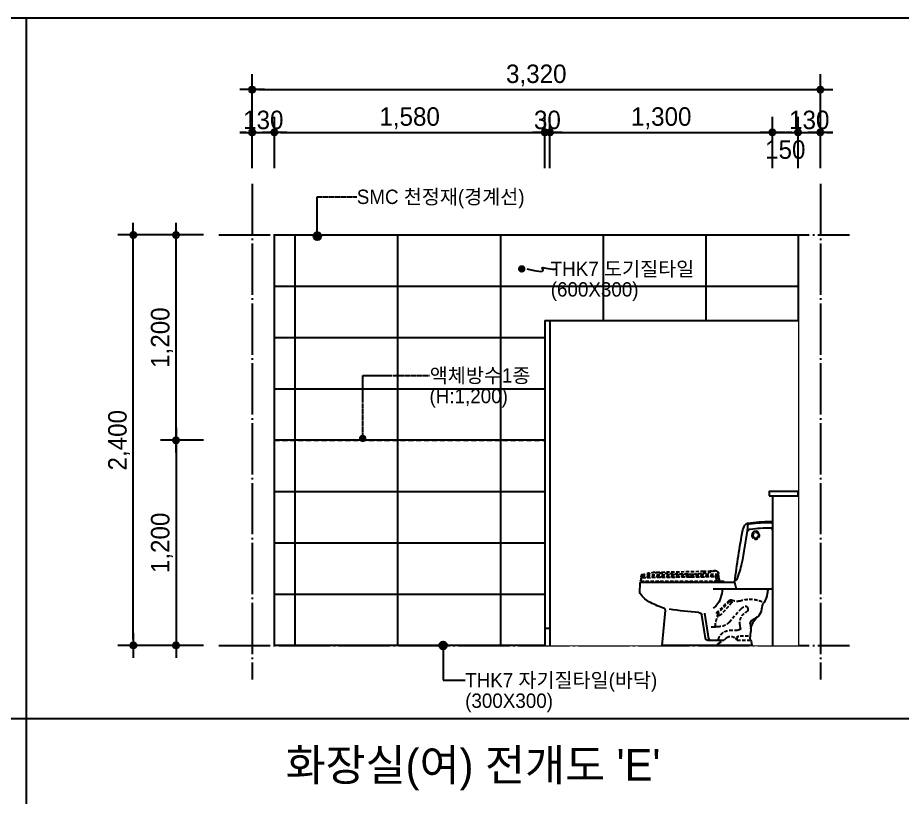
# Model space of a CAD drawing. Header units: millimetres. Extents: x 555 to 100215, y 750 to 17024.
# Drawn here: x 36565 to 41734, y 5389 to 9947 of the extents above; entities that cross this region are included whole.
import ezdxf
from ezdxf.enums import TextEntityAlignment as Align

# ---------------------------------------------------------------- set-up
doc = ezdxf.new("R2010")
doc.units = ezdxf.units.MM
doc.set_wipeout_variables(frame=1)
for name, pattern in [('CEN', [35, 30, -2, 1, -2]), ('HID', [2.3, 1.5, -0.8]), ('HIDDEN', [9.525, 6.35, -3.175])]:
    doc.linetypes.add(name, pattern=pattern)
for name, color, linetype in [('$ZCDB_AUDIT_GENERATED_600D18', 7, 'Continuous'), ('4A.TEC TEXT', 7, 'Continuous'), ('4A.TEC TEXT 2', 3, 'Continuous'), ('4A.TEC 해치 1', 9, 'Continuous'), ('6', 6, 'Continuous'), ('8ETC', 8, 'Continuous'), ('A-PIXT-6', 6, 'Continuous'), ('CEN', 1, 'CEN'), ('ELE', 7, 'Continuous'), ('SY', 1, 'Continuous'), ('WAL', 3, 'Continuous'), ('WID', 4, 'Continuous')]:
    doc.layers.add(name, color=color, linetype=linetype)
doc.styles.add('나눔고딕', font='')
doc.styles.add('돋움', font='')
doc.styles.get('나눔고딕').set_extended_font_data('Dotum')
doc.styles.get('돋움').set_extended_font_data('Dotum')
doc.dimstyles.new('DIM_600(외부치수)', dxfattribs={"dimscale": 400, "dimtxt": 3.3, "dimasz": 1, "dimexe": 2, "dimexo": 2, "dimgap": 1, "dimtad": 1, "dimdec": 0, "dimdsep": 46, "dimlunit": 6, "dimtxsty": '나눔고딕', "dimblk1": 'DIMDOT', "dimblk2": 'DIMDOT', "dimsah": 1, "dimcen": 2.5, "dimdle": 1.5, "dimclrd": 8, "dimclre": 8, "dimclrt": 3, "dimadec": 0, "dimazin": 0, "dimtfac": 1, "dimtdec": 0, "dimtix": 1, "dimtmove": 2, "dimatfit": 3, "dimldrblk": 'DIMDOT', "dimfxl": 1, "dimtvp": 1, "dimtolj": 1, "dimtzin": 0, "dimarcsym": 0})

# ---------------------------------------------------------------- blocks, each defined once
blk = doc.blocks.new('DIMDOT')
at = {"color": 0}
blk.add_line((-2, 0), (2, 0), dxfattribs=at)
for radius in [0.5, 0.25]:
    blk.add_circle((0, 0), radius, dxfattribs=at)
blk = doc.blocks.new('*D395')
at = {"layer": '$ZCDB_AUDIT_GENERATED_600D18', "color": 8, "lineweight": -2, "transparency": 16777216}
for p, q in [((37935.2, 9066.4, 0), (37935.2, 9366.4, 0)), ((38065.2, 9066.4, 0), (38065.2, 9366.4, 0)), ((37899.2, 9276.4, 0), (37863.2, 9276.4, 0)), ((37935.2, 9276.4, 0), (38065.2, 9276.4, 0)), ((38101.2, 9276.4, 0), (38137.2, 9276.4, 0))]:
    blk.add_line(p, q, dxfattribs=at)
at = {"layer": 'Defpoints', "color": 0, "transparency": 16777216}
for p in [(38065.2, 9276.4, 0), (37935.2, 8976.4, 0), (38065.2, 8976.4, 0)]:
    blk.add_point(p, dxfattribs=at)
at = {"layer": '$ZCDB_AUDIT_GENERATED_600D18', "color": 8, "lineweight": -2, "transparency": 16777216, "xscale": 36, "yscale": 36, "zscale": 36}
blk.add_blockref('DIMDOT', (37935.2, 9276.4, 0), dxfattribs=at)
at = {"layer": '$ZCDB_AUDIT_GENERATED_600D18', "color": 8, "lineweight": -2, "transparency": 16777216, "xscale": 36, "yscale": 36, "zscale": 36, "rotation": 180}
blk.add_blockref('DIMDOT', (38065.2, 9276.4, 0), dxfattribs=at)
at = {"layer": '$ZCDB_AUDIT_GENERATED_600D18', "color": 3, "transparency": 16777216, "insert": (38000.2, 9348.5, 0), "char_height": 108, "attachment_point": 5, "style": '나눔고딕'}
blk.add_mtext('\\A1;130', dxfattribs=at)
blk = doc.blocks.new('*D396')
at = {"layer": '$ZCDB_AUDIT_GENERATED_600D18', "color": 8, "lineweight": -2, "transparency": 16777216}
for p, q in [((37935.2, 9066.4), (37935.2, 9616.4)), ((41255.2, 9066.4), (41255.2, 9616.4)), ((37971.2, 9526.4), (41219.2, 9526.4))]:
    blk.add_line(p, q, dxfattribs=at)
at = {"layer": 'Defpoints', "color": 0, "transparency": 16777216}
for p in [(41255.2, 9526.4), (37935.2, 8976.4, 0), (41255.2, 8976.4, 0)]:
    blk.add_point(p, dxfattribs=at)
at = {"layer": '$ZCDB_AUDIT_GENERATED_600D18', "color": 8, "lineweight": -2, "transparency": 16777216, "xscale": 36, "yscale": 36, "zscale": 36, "rotation": 180}
blk.add_blockref('DIMDOT', (37935.2, 9526.4), dxfattribs=at)
at = {"layer": '$ZCDB_AUDIT_GENERATED_600D18', "color": 8, "lineweight": -2, "transparency": 16777216, "xscale": 36, "yscale": 36, "zscale": 36}
blk.add_blockref('DIMDOT', (41255.2, 9526.4), dxfattribs=at)
at = {"layer": '$ZCDB_AUDIT_GENERATED_600D18', "color": 3, "transparency": 16777216, "insert": (39595.2, 9608.9), "char_height": 108, "attachment_point": 5, "style": '나눔고딕'}
blk.add_mtext('\\A1;3,320', dxfattribs=at)
blk = doc.blocks.new('*D397')
at = {"layer": '$ZCDB_AUDIT_GENERATED_600D18', "color": 8, "lineweight": -2, "transparency": 16777216}
for p, q in [((37650.2, 8676.4, 0), (37150.2, 8676.4, 0)), ((37240.2, 6312.4, 0), (37240.2, 8640.4, 0)), ((37650.2, 6276.4, 0), (37150.2, 6276.4, 0))]:
    blk.add_line(p, q, dxfattribs=at)
at = {"layer": 'Defpoints', "color": 0, "transparency": 16777216}
for p in [(37240.2, 8676.4, 0), (37740.2, 8676.4, 0), (37740.2, 6276.4, 0)]:
    blk.add_point(p, dxfattribs=at)
at = {"layer": '$ZCDB_AUDIT_GENERATED_600D18', "color": 8, "lineweight": -2, "transparency": 16777216, "xscale": 36, "yscale": 36, "zscale": 36}
for p, rotation in [((37240.2, 8676.4, 0), 90), ((37240.2, 6276.4, 0), 270)]:
    blk.add_blockref('DIMDOT', p, dxfattribs=dict(at, rotation=rotation))
at = {"layer": '$ZCDB_AUDIT_GENERATED_600D18', "color": 3, "transparency": 16777216, "insert": (37157.7, 7476.4, 0), "char_height": 108, "attachment_point": 5, "rotation": 90, "style": '나눔고딕'}
blk.add_mtext('\\A1;2,400', dxfattribs=at)
blk = doc.blocks.new('*D398')
at = {"layer": '$ZCDB_AUDIT_GENERATED_600D18', "color": 8, "lineweight": -2, "transparency": 16777216}
for p, q in [((37650.2, 7476.4), (37400.2, 7476.4)), ((37490.2, 7440.4), (37490.2, 6312.4)), ((37650.2, 6276.4), (37400.2, 6276.4))]:
    blk.add_line(p, q, dxfattribs=at)
at = {"layer": 'Defpoints', "color": 0, "transparency": 16777216}
for p in [(37740.2, 7476.4, 0), (37490.2, 6276.4), (37740.2, 6276.4, 0)]:
    blk.add_point(p, dxfattribs=at)
at = {"layer": '$ZCDB_AUDIT_GENERATED_600D18', "color": 8, "lineweight": -2, "transparency": 16777216, "xscale": 36, "yscale": 36, "zscale": 36}
for p, rotation in [((37490.2, 7476.4), 90), ((37490.2, 6276.4), 270)]:
    blk.add_blockref('DIMDOT', p, dxfattribs=dict(at, rotation=rotation))
at = {"layer": '$ZCDB_AUDIT_GENERATED_600D18', "color": 3, "transparency": 16777216, "insert": (37407.7, 6876.4), "char_height": 108, "attachment_point": 5, "rotation": 90, "style": '나눔고딕'}
blk.add_mtext('\\A1;1,200', dxfattribs=at)
blk = doc.blocks.new('*D399')
at = {"layer": '$ZCDB_AUDIT_GENERATED_600D18', "color": 8, "lineweight": -2, "transparency": 16777216}
for p, q in [((37650.2, 8676.4), (37400.2, 8676.4)), ((37490.2, 7512.4), (37490.2, 8640.4)), ((37650.2, 7476.4), (37400.2, 7476.4))]:
    blk.add_line(p, q, dxfattribs=at)
at = {"layer": 'Defpoints', "color": 0, "transparency": 16777216}
for p in [(37490.2, 8676.4), (37740.2, 8676.4, 0), (37740.2, 7476.4, 0)]:
    blk.add_point(p, dxfattribs=at)
at = {"layer": '$ZCDB_AUDIT_GENERATED_600D18', "color": 8, "lineweight": -2, "transparency": 16777216, "xscale": 36, "yscale": 36, "zscale": 36}
for p, rotation in [((37490.2, 8676.4), 90), ((37490.2, 7476.4), 270)]:
    blk.add_blockref('DIMDOT', p, dxfattribs=dict(at, rotation=rotation))
at = {"layer": '$ZCDB_AUDIT_GENERATED_600D18', "color": 3, "transparency": 16777216, "insert": (37407.7, 8076.4), "char_height": 108, "attachment_point": 5, "rotation": 90, "style": '나눔고딕'}
blk.add_mtext('\\A1;1,200', dxfattribs=at)
blk = doc.blocks.new('*D400')
at = {"layer": '$ZCDB_AUDIT_GENERATED_600D18', "color": 8, "lineweight": -2, "transparency": 16777216}
for p, q in [((41125.2, 9066.4, 0), (41125.2, 9366.4, 0)), ((41255.2, 9066.4, 0), (41255.2, 9366.4, 0)), ((41089.2, 9276.4, 0), (41053.2, 9276.4, 0)), ((41125.2, 9276.4, 0), (41255.2, 9276.4, 0)), ((41291.2, 9276.4, 0), (41327.2, 9276.4, 0))]:
    blk.add_line(p, q, dxfattribs=at)
at = {"layer": 'Defpoints', "color": 0, "transparency": 16777216}
for p in [(41255.2, 9276.4, 0), (41125.2, 8976.4, 0), (41255.2, 8976.4, 0)]:
    blk.add_point(p, dxfattribs=at)
at = {"layer": '$ZCDB_AUDIT_GENERATED_600D18', "color": 8, "lineweight": -2, "transparency": 16777216, "xscale": 36, "yscale": 36, "zscale": 36}
blk.add_blockref('DIMDOT', (41125.2, 9276.4, 0), dxfattribs=at)
at = {"layer": '$ZCDB_AUDIT_GENERATED_600D18', "color": 8, "lineweight": -2, "transparency": 16777216, "xscale": 36, "yscale": 36, "zscale": 36, "rotation": 180}
blk.add_blockref('DIMDOT', (41255.2, 9276.4, 0), dxfattribs=at)
at = {"layer": '$ZCDB_AUDIT_GENERATED_600D18', "color": 3, "transparency": 16777216, "insert": (41190.2, 9348.5, 0), "char_height": 108, "attachment_point": 5, "style": '나눔고딕'}
blk.add_mtext('\\A1;130', dxfattribs=at)
blk = doc.blocks.new('A$C6DEC5777')
at = {"layer": '8ETC', "linetype": 'HIDDEN', "ltscale": 3}
for p, q in [((136.1, 716.1), (130.9, 712.9)), ((147, 714.3), (139.8, 710)), ((311.1, 387.1), (315, 421.3)), ((762.6, 412.5), (317.1, 418.2)), ((331.9, 407), (327.9, 384.6)), ((236.2, 265.5), (228.7, 262.1)), ((252.9, 262.7), (327.7, 190.6)), ((183, 214.5), (251.9, 136.9)), ((238.4, 250), (298.4, 182.5)), ((251.4, 256.8), (312.1, 196)), ((315, 189), (315, 177.7)), ((321.5, 188.7), (324.3, 159.8)), ((186.1, 100), (189.3, 119)), ((311.8, 110), (332, 110)), ((339.1, 107), (363.1, 107)), ((206.6, 47), (208.4, 38)), ((278, 35.3), (269.2, 44.5)), ((314.1, 13.9), (281.3, 32.7)), ((324, 0), (319.9, 7.8))]:
    blk.add_line(p, q, dxfattribs=at)
for points in [[(315, 420.4, -0.136046), (316, 424.1, -0.073653), (325.3, 435.4, -0.222677), (331, 437.1, 0.035154), (401, 432.2), (696.5, 426.5, -0.024956), (699.5, 426.4, -0.05308), (761.7, 413.4, -0.259045), (765, 409.8), (766.4, 404, -0.487928), (764.5, 401.5), (317, 407.2, -0.414214), (315, 409.2)], [(310.5, 370), (282.5, 370), (282.5, 373.5, -0.414214), (284, 375), (304.7, 375, 0.462253), (312.6, 384.3, -1.826012), (324.2, 379.3)]]:
    blk.add_lwpolyline(points, format="xyb", close=True, dxfattribs=at)
for points in [[(696.5, 426.5, 0.02483), (693.5, 426.4, -0.02483), (495.2, 416.5), (450.9, 416.5, -0.061374), (331.7, 437, 0.02583), (331, 437.1)], [(317.3, 392.5), (339.7, 401, -0.09435), (340.8, 401.2), (761.3, 395.6, -0.332078), (767.9, 390.5), (771.4, 378, -0.497245), (769.5, 375.5), (335.5, 375.5)], [(467.1, 375.5), (467.1, 371.5, 0.414214), (469.1, 369.5), (484.5, 369.5, 0.414214), (486.5, 371.5), (486.5, 375.5)], [(644.2, 375.5), (644.2, 371.5, 0.414214), (646.2, 369.5), (673.6, 369.5, 0.414214), (675.6, 371.5), (675.6, 375.5)], [(129.3, 30), (211.4, 30, 0.31528)]]:
    blk.add_lwpolyline(points, format="xyb", dxfattribs=at)
for points in [[(318.4, 377.7), (335.4, 375.5)], [(140.7, 55), (196.8, 55)]]:
    blk.add_lwpolyline(points, dxfattribs=at)
for radius in [23, 21.3, 16]:
    blk.add_circle((98.2, 645), radius, dxfattribs=at)
for centre, radius, start, end in [((319.5, 386.1), 8.5, 173.3354, 349.6547), ((477.4, 408), 8.6, 198.35, 340.195), ((659.6, 405.5), 8.54, 197.2522, 341.2928), ((130.7, 88.1), 182.5, 70.6462, 114.7539), ((207.7, 307.5), 50, 250.6462, 294.8095), ((242.5, 251.9), 15, 46.0449, 114.8095), ((246.5, 251.9), 7, 44.9552, 131.728), ((222.6, 199), 80, 162.5234, 172.9351), ((153.2, 207.6), 10, 172.9351, 243.5863), ((155.9, 220), 10, 75.1324, 162.5234), ((145.6, 181.3), 50, 41.5991, 75.1324), ((240.7, 252), 3, 133.9964, 221.5991), ((315, 175), 110, 131.728, 133.9964), ((115.4, 131.5), 75, 350.4385, 63.5863), ((317, 199), 24.9, 221.5991, 256.7923), ((312, 177.7), 3, 256.7923, 0), ((305, 189), 10, 0, 44.9552), ((194.3, 104.8), 140, 2.5578, 29.82), ((389.8, 255), 89.5, 226.0449, 227.7314), ((311.8, 190), 80, 221.5991, 270), ((332, 105), 5, 44.427, 90), ((339.1, 112), 5, 224.427, 270), ((193, 99), 7, 172.2472, 247.9106), ((203.6, 125), 35, 247.9106, 268.0444), ((196.8, 45), 10, 11.3099, 90), ((115.6, -4224.8), 4315.7, 88.2011, 88.8474), ((244.2, 13.3), 40.1, 55.7311, 133.1138), ((247.3, 18.9), 70, 15.3286, 86.9482), ((218.2, 40), 10, 191.3099, 230.472), ((227.1, 31.6), 15.1, 133.1138, 168.419), ((258.3, 34), 15.1, 43.9955, 55.7311), ((288.9, 45.8), 15.1, 223.9955, 240.0347), ((306.6, 0.8), 15.1, 27.7781, 60.0347), ((324.5, 40), 10, 195.3286, 270)]:
    blk.add_arc(centre, radius, start, end, dxfattribs=at)
for p in [(317.2, 425.9), (357.2, 434.1), (656.4, 423), (725.8, 422.5), (763.6, 412.2), (764.5, 401.5), (766.2, 402.5)]:
    blk.add_point(p, dxfattribs=at)
at = {"layer": 'A-PIXT-6'}
for p, q in [((50.6, 249.5), (52.8, 246.8)), ((371, 38.6), (394.2, 189.6)), ((391.9, 42.9), (412.4, 176.4)), ((129.3, 38.7), (126.4, 81.8)), ((121.9, 15.3), (120, 0)), ((120, 0), (324, 0)), ((286.1, 30), (377, 30))]:
    blk.add_line(p, q, dxfattribs=at)
blk.add_lwpolyline([(154.5, 711.1, 0.172692), (145.5, 715.6, 0.027576), (10.4, 725, 0.426364), (0, 715), (0, 330), (210, 330), (219.7, 368.8, 0.098054), (219.9, 372.7, 0.01866), (172.8, 675.9, 0.144811)], format="xyb", close=True, dxfattribs=at)
for points in [[(214, 380.4, -0.195307), (206.1, 388.5, -0.04756), (178.7, 479.3, -0.013861), (146, 670.3, -0.033975), (144, 697.4, 0.381887), (130.7, 712.3, 0.024908), (10.1, 720, 0.41819), (0, 710)], [(0, 676.6, -0.41819), (10.1, 686.6, -0.024679), (129.5, 679, -0.238447), (144.6, 669.1, -0.24667)], [(324, 0), (645, 0), (625.2, 205.3, -0.336673), (631.5, 215.5, 0.022035), (713.1, 251.2, 0.134646), (772.6, 303.8, 0.156875), (775, 312.6), (772.8, 362.3, 0.401582), (764.8, 370), (223.9, 370, 0.344151), (219.1, 366.2)], [(210.3, 331.2, 0.487928), (211.3, 330), (347.4, 330)]]:
    blk.add_lwpolyline(points, format="xyb", dxfattribs=at)
for centre, radius, start, end in [((1001.9, 451.2), 982.3, 187.0935, 188.6077), ((585.3, 357.2), 293.6, 186.0613, 194.9047), ((178.9, 326.6), 150, 188.6077, 209.6827), ((407.8, 310), 110, 194.9709, 236.5702), ((66, 262.3), 20, 209.6827, 219.4725), ((29.7, 227.7), 30, 10.0207, 39.4725), ((305.4, 276.4), 250, 190.0207, 199.9407), ((340.2, 1807), 1616.2, 273.2223, 279.3303), ((126.8, 211.6), 60, 199.9407, 241.6105), ((11.3, 79.1), 116.3, 9.1573, 47.4641), ((217.1, 378.8), 250, 241.6105, 245.8858), ((432.2, 173.4), 20, 93.2223, 171.2474), ((104.8, 127.8), 25, 348.1215, 65.8858), ((276, 91.7), 150, 168.1215, 183.8196), ((156.6, 11), 35, 147.8266, 173.0289), ((114.3, 37.7), 15, 327.8266, 3.8196), ((361.1, 40), 10, 270, 351.7659), ((377, 45), 15, 270, 351.7659)]:
    blk.add_arc(centre, radius, start, end, dxfattribs=at)
blk = doc.blocks.new('*D336')
at = {"layer": '$ZCDB_AUDIT_GENERATED_600D18', "color": 8, "lineweight": -2, "transparency": 16777216}
for p, q in [((38065.2, 9066.4, 0), (38065.2, 9366.4, 0)), ((39645.2, 9066.4, 0), (39645.2, 9366.4, 0)), ((38101.2, 9276.4, 0), (39609.2, 9276.4, 0))]:
    blk.add_line(p, q, dxfattribs=at)
at = {"layer": 'Defpoints', "color": 0, "transparency": 16777216}
for p in [(39645.2, 9276.4, 0), (38065.2, 8976.4, 0), (39645.2, 8976.4, 0)]:
    blk.add_point(p, dxfattribs=at)
at = {"layer": '$ZCDB_AUDIT_GENERATED_600D18', "color": 8, "lineweight": -2, "transparency": 16777216, "xscale": 36, "yscale": 36, "zscale": 36, "rotation": 180}
blk.add_blockref('DIMDOT', (38065.2, 9276.4, 0), dxfattribs=at)
at = {"layer": '$ZCDB_AUDIT_GENERATED_600D18', "color": 8, "lineweight": -2, "transparency": 16777216, "xscale": 36, "yscale": 36, "zscale": 36}
blk.add_blockref('DIMDOT', (39645.2, 9276.4, 0), dxfattribs=at)
at = {"layer": '$ZCDB_AUDIT_GENERATED_600D18', "color": 3, "transparency": 16777216, "insert": (38855.2, 9358.9, 0), "char_height": 108, "attachment_point": 5, "style": '나눔고딕'}
blk.add_mtext('\\A1;1,580', dxfattribs=at)
blk = doc.blocks.new('*D337')
at = {"layer": '$ZCDB_AUDIT_GENERATED_600D18', "color": 8, "lineweight": -2, "transparency": 16777216}
for p, q in [((39645.2, 9066.4, 0), (39645.2, 9366.4, 0)), ((39675.2, 9066.4, 0), (39675.2, 9366.4, 0)), ((39609.2, 9276.4, 0), (39573.2, 9276.4, 0)), ((39675.2, 9276.4, 0), (39645.2, 9276.4, 0)), ((39711.2, 9276.4, 0), (39747.2, 9276.4, 0))]:
    blk.add_line(p, q, dxfattribs=at)
at = {"layer": 'Defpoints', "color": 0, "transparency": 16777216}
for p in [(39645.2, 9276.4, 0), (39645.2, 8976.4, 0), (39675.2, 8976.4, 0)]:
    blk.add_point(p, dxfattribs=at)
at = {"layer": '$ZCDB_AUDIT_GENERATED_600D18', "color": 8, "lineweight": -2, "transparency": 16777216, "xscale": 36, "yscale": 36, "zscale": 36}
blk.add_blockref('DIMDOT', (39645.2, 9276.4, 0), dxfattribs=at)
at = {"layer": '$ZCDB_AUDIT_GENERATED_600D18', "color": 8, "lineweight": -2, "transparency": 16777216, "xscale": 36, "yscale": 36, "zscale": 36, "rotation": 180}
blk.add_blockref('DIMDOT', (39675.2, 9276.4, 0), dxfattribs=at)
at = {"layer": '$ZCDB_AUDIT_GENERATED_600D18', "color": 3, "transparency": 16777216, "insert": (39660.2, 9348.5, 0), "char_height": 108, "attachment_point": 5, "style": '나눔고딕'}
blk.add_mtext('\\A1;30', dxfattribs=at)
blk = doc.blocks.new('*D338')
at = {"layer": '$ZCDB_AUDIT_GENERATED_600D18', "color": 8, "lineweight": -2, "transparency": 16777216}
for p, q in [((40975.2, 9066.4, 0), (40975.2, 9366.4, 0)), ((41125.2, 9066.4, 0), (41125.2, 9366.4, 0)), ((41011.2, 9276.4, 0), (41089.2, 9276.4, 0))]:
    blk.add_line(p, q, dxfattribs=at)
at = {"layer": 'Defpoints', "color": 0, "transparency": 16777216}
for p in [(41125.2, 9276.4, 0), (40975.2, 8976.4, 0), (41125.2, 8976.4, 0)]:
    blk.add_point(p, dxfattribs=at)
at = {"layer": '$ZCDB_AUDIT_GENERATED_600D18', "color": 8, "lineweight": -2, "transparency": 16777216, "xscale": 36, "yscale": 36, "zscale": 36, "rotation": 180}
blk.add_blockref('DIMDOT', (40975.2, 9276.4, 0), dxfattribs=at)
at = {"layer": '$ZCDB_AUDIT_GENERATED_600D18', "color": 8, "lineweight": -2, "transparency": 16777216, "xscale": 36, "yscale": 36, "zscale": 36}
blk.add_blockref('DIMDOT', (41125.2, 9276.4, 0), dxfattribs=at)
at = {"layer": '$ZCDB_AUDIT_GENERATED_600D18', "color": 3, "transparency": 16777216, "insert": (41050.2, 9175, 0), "char_height": 108, "attachment_point": 5, "style": '나눔고딕'}
blk.add_mtext('\\A1;150', dxfattribs=at)
blk = doc.blocks.new('*D339')
at = {"layer": '$ZCDB_AUDIT_GENERATED_600D18', "color": 8, "lineweight": -2, "transparency": 16777216}
for p, q in [((39675.2, 9066.4, 0), (39675.2, 9366.4, 0)), ((40975.2, 9066.4, 0), (40975.2, 9366.4, 0)), ((39711.2, 9276.4, 0), (40939.2, 9276.4, 0))]:
    blk.add_line(p, q, dxfattribs=at)
at = {"layer": 'Defpoints', "color": 0, "transparency": 16777216}
for p in [(40975.2, 9276.4, 0), (39675.2, 8976.4, 0), (40975.2, 8976.4, 0)]:
    blk.add_point(p, dxfattribs=at)
at = {"layer": '$ZCDB_AUDIT_GENERATED_600D18', "color": 8, "lineweight": -2, "transparency": 16777216, "xscale": 36, "yscale": 36, "zscale": 36, "rotation": 180}
blk.add_blockref('DIMDOT', (39675.2, 9276.4, 0), dxfattribs=at)
at = {"layer": '$ZCDB_AUDIT_GENERATED_600D18', "color": 8, "lineweight": -2, "transparency": 16777216, "xscale": 36, "yscale": 36, "zscale": 36}
blk.add_blockref('DIMDOT', (40975.2, 9276.4, 0), dxfattribs=at)
at = {"layer": '$ZCDB_AUDIT_GENERATED_600D18', "color": 3, "transparency": 16777216, "insert": (40325.2, 9358.9, 0), "char_height": 108, "attachment_point": 5, "style": '나눔고딕'}
blk.add_mtext('\\A1;1,300', dxfattribs=at)

msp = doc.modelspace()

# ---------------------------------------------------------------- hatches: boundary and pattern name
at = {"layer": 'SY', "ltscale": 0.05}
h = msp.add_hatch(color=256, dxfattribs=at)
edge = h.paths.add_edge_path()
edge.add_arc((38315.65, 8669.53), 22.53, -630, -270, ccw=False)
h = msp.add_hatch(color=256, dxfattribs=at)
edge = h.paths.add_edge_path()
edge.add_arc((39051.41, 6276.47), 22.53, -360, 0, ccw=False)

# ---------------------------------------------------------------- linework, layer by layer
at = {"color": 3}
for p, q in [((25755, 9946.87), (47475, 9946.87)), ((36615, 9946.87), (36615, 750))]:
    msp.add_line(p, q, dxfattribs=at)
at = {"color": 8}
for p, q in [((38185.22, 8676.39, 0), (38185.22, 6276.39, 0)), ((38785.22, 8676.39, 0), (38785.22, 6276.39, 0)), ((39385.22, 8676.39, 0), (39385.22, 6276.39, 0)), ((39985.22, 8676.39, 0), (39985.22, 6276.39, 0)), ((40585.22, 8676.39, 0), (40585.22, 6276.39, 0)), ((38065.22, 8376.39, 0), (41125.22, 8376.39, 0)), ((38065.22, 8076.39, 0), (41125.22, 8076.39, 0)), ((38065.22, 7776.39, 0), (41125.22, 7776.39, 0)), ((41125.22, 7476.39, 0), (38065.22, 7476.39, 0)), ((38065.22, 7176.39, 0), (41125.22, 7176.39, 0)), ((38065.22, 6876.39, 0), (41125.22, 6876.39, 0)), ((38065.22, 6576.39, 0), (41125.22, 6576.39, 0))]:
    msp.add_line(p, q, dxfattribs=at)
at = {"color": 4}
msp.add_line((47475, 5848.44), (25755, 5848.44), dxfattribs=at)
at = {"layer": 'CEN', "ltscale": 10}
for p, q in [((37935.22, 8976.39, 0), (37935.22, 6078.39, 0)), ((41255.22, 8976.39, 0), (41255.22, 6078.39, 0)), ((37740.22, 8676.39, 0), (41425.22, 8676.39, 0)), ((37740.22, 6276.39, 0), (41425.22, 6276.39, 0))]:
    msp.add_line(p, q, dxfattribs=at)
at = {"layer": 'CEN', "elevation": 0}
for points in [[(38315.65, 8669.53), (38315.65, 8899.56), (38546.42, 8899.56)], [(38581.13, 7487.17), (38581.13, 7855.06), (38971.19, 7855.06)]]:
    msp.add_lwpolyline(points, dxfattribs=at)
at = {"layer": 'SY', "ltscale": 0.05}
for p, q in [((39051.41, 6276.47, 0), (39051.41, 6073.65, 0)), ((39051.41, 6073.65, 0), (39179.63, 6073.65, 0))]:
    msp.add_line(p, q, dxfattribs=at)
at = {"layer": 'SY', "ltscale": 0.05, "const_width": 21.52, "elevation": 0}
for points in [[(39499.63, 8478.31, -1), (39521.15, 8478.31, -1)], [(38591.89, 7487.17, 1), (38570.37, 7487.17, 1)]]:
    msp.add_lwpolyline(points, format="xyb", close=True, dxfattribs=at)
at = {"layer": 'SY', "ltscale": 0.05}
msp.add_lwpolyline([(39540.39, 8478.31), (39582.89, 8468.61), (39610.76, 8464.14), (39626.85, 8463.78), (39633.96, 8466.42), (39634.92, 8470.94), (39632.57, 8476.23), (39629.72, 8481.18), (39629.2, 8484.66), (39633.17, 8485.86), (39641.16, 8485.15), (39652.02, 8483.21), (39664.62, 8480.69), (39677.81, 8478.28), (39690.46, 8476.63), (39701.42, 8476.42), (39709.55, 8478.31)], dxfattribs=at)
for centre in [(38315.65, 8669.53, 0), (39051.41, 6276.47, 0)]:
    msp.add_circle(centre, 22.53, dxfattribs=at)
at = {"layer": 'WAL', "elevation": 0}
for points in [[(38065.22, 8676.39), (41125.22, 8676.39), (41125.22, 6276.39), (38065.22, 6276.39)], [(38065.22, 6276.39), (38065.22, 8676.39)]]:
    msp.add_lwpolyline(points, dxfattribs=at)
at = {"layer": 'WID', "linetype": 'HID', "ltscale": 20}
msp.add_line((38065.22, 7476.39, 0), (41125.22, 7476.39, 0), dxfattribs=at)

# ---------------------------------------------------------------- texts
at = {"layer": '4A.TEC TEXT', "style": '돋움'}
for s, p in [('SMC 천정재(경계선)', (38546.42, 8899.56, 0)), ('THK7 도기질타일', (39679.55, 8478.31, 0)), ('(600X300)', (39679.55, 8358.31, 0)), ('액체방수1종', (38972.79, 7855.06, 0)), ('(H:1,200)', (38971.31, 7735.06, 0)), ('THK7 자기질타일(바닥)', (39179.63, 6073.65, 0)), ('(300X300)', (39179.63, 5953.65, 0))]:
    msp.add_text(s, height=84, dxfattribs=at).set_placement(p, align=Align.MIDDLE_LEFT)
at = {"layer": '4A.TEC TEXT 2', "color": 3, "style": '나눔고딕'}
msp.add_text("화장실(여) 전개도 'E'", height=186.3, dxfattribs=at).set_placement((39225.51, 5578.3), align=Align.MIDDLE_CENTER)

# ---------------------------------------------------------------- dimensions: what is measured, and where the dimension line sits
at = {"layer": '$ZCDB_AUDIT_GENERATED_600D18'}
for base, p1, p2, picture, middle in [((41255.22, 9526.39, 0), (37935.22, 8976.39, 0), (41255.22, 8976.39, 0), '*D396', (39595.22, 9608.86, 0)), ((38065.22, 9276.39, 0), (37935.22, 8976.39, 0), (38065.22, 8976.39, 0), '*D395', (38000.22, 9348.46, 0)), ((41255.22, 9276.39, 0), (41125.22, 8976.39, 0), (41255.22, 8976.39, 0), '*D400', (41190.22, 9348.46, 0))]:
    dim = msp.add_linear_dim(base=base, p1=p1, p2=p2, dimstyle='DIM_600(외부치수)', override={"dimscale": 300, "dimtxt": 0.36, "dimasz": 0.12, "dimexe": 0.3, "dimexo": 0.3, "dimgap": 0.06, "dimdec": 1, "dimblk1": 'DIMDOT', "dimblk2": 'DIMDOT', "dimdle": 0.06}, dxfattribs=at)
    dim.commit()
    dim.dimension.update_dxf_attribs({"geometry": picture, "text_midpoint": middle})
for base, p1, p2, angle, picture, middle in [((39645.22, 9276.39, 0), (38065.22, 8976.39, 0), (39645.22, 8976.39, 0), 0, '*D336', (38855.22, 9358.86, 0)), ((39645.22, 9276.39, 0), (39675.22, 8976.39, 0), (39645.22, 8976.39, 0), 180, '*D337', (39660.22, 9348.46, 0)), ((40975.22, 9276.39, 0), (39675.22, 8976.39, 0), (40975.22, 8976.39, 0), 0, '*D339', (40325.22, 9358.86, 0))]:
    dim = msp.add_linear_dim(base=base, p1=p1, p2=p2, angle=angle, dimstyle='DIM_600(외부치수)', override={"dimscale": 300, "dimtxt": 0.36, "dimasz": 0.12, "dimexe": 0.3, "dimexo": 0.3, "dimgap": 0.06, "dimdec": 1, "dimblk1": 'DIMDOT', "dimblk2": 'DIMDOT', "dimdle": 0.06}, dxfattribs=at)
    dim.commit()
    dim.dimension.update_dxf_attribs({"geometry": picture, "text_midpoint": middle})
dim = msp.add_linear_dim(base=(41125.22, 9276.39, 0), p1=(40975.22, 8976.39, 0), p2=(41125.22, 8976.39, 0), angle=0, dimstyle='DIM_600(외부치수)', override={"dimscale": 300, "dimtxt": 0.36, "dimasz": 0.12, "dimexe": 0.3, "dimexo": 0.3, "dimgap": 0.06, "dimdec": 1, "dimdle": 0.06}, dxfattribs=at)
dim.commit()
dim.dimension.update_dxf_attribs({"geometry": '*D338', "text_midpoint": (41050.22, 9174.99, 0), "dimtype": 160})
for p1, p2, distance, picture, middle in [((37740.22, 6276.39, 0), (37740.22, 8676.39, 0), 500, '*D397', (37157.75, 7476.39, 0)), ((37740.22, 7476.39, 0), (37740.22, 8676.39, 0), 250, '*D399', (37407.75, 8076.39, 0)), ((37740.22, 7476.39, 0), (37740.22, 6276.39, 0), -250, '*D398', (37407.75, 6876.39, 0))]:
    dim = msp.add_aligned_dim(p1=p1, p2=p2, distance=distance, dimstyle='DIM_600(외부치수)', override={"dimscale": 300, "dimtxt": 0.36, "dimasz": 0.12, "dimexe": 0.3, "dimexo": 0.3, "dimgap": 0.06, "dimdec": 1, "dimblk1": 'DIMDOT', "dimblk2": 'DIMDOT', "dimdle": 0.06}, dxfattribs=at)
    dim.commit()
    dim.dimension.update_dxf_attribs({"geometry": picture, "text_midpoint": middle})

# ---------------------------------------------------------------- next in the draw order: wipeouts: each hides what was drawn before it
msp.add_wipeout([(39645.22, 6276.39), (39645.22, 8176.39), (41125.22, 8176.39), (41125.22, 6276.39)]).translate(0, 0, 0).dxf.layer = '4A.TEC 해치 1'

# ---------------------------------------------------------------- next in the draw order: linework, layer by layer
at = {"color": 252}
for p, q in [((39645.22, 6376.39, 0), (39645.22, 6276.39, 0)), ((39645.22, 6376.39, 0), (39645.22, 6276.39, 0)), ((39675.22, 6376.39, 0), (39675.22, 6276.39, 0)), ((39675.22, 6376.39, 0), (39675.22, 6276.39, 0))]:
    msp.add_line(p, q, dxfattribs=at)
at = {"layer": 'ELE', "color": 6}
for p, q in [((39645.22, 8176.39, 0), (39645.22, 6376.39, 0)), ((39645.22, 8176.39, 0), (41125.22, 8176.39, 0)), ((39675.22, 8176.39, 0), (39675.22, 6376.39, 0)), ((40975.22, 7151.39, 0), (40975.22, 6276.39, 0)), ((39675.22, 6376.39, 0), (39645.22, 6376.39, 0)), ((39675.22, 6376.39, 0), (39645.22, 6376.39, 0))]:
    msp.add_line(p, q, dxfattribs=at)
at = {"layer": 'ELE', "color": 6, "elevation": 0}
msp.add_lwpolyline([(40955.22, 7151.39), (41125.22, 7151.39), (41125.22, 7176.39), (40955.22, 7176.39)], close=True, dxfattribs=at)

# ---------------------------------------------------------------- next in the draw order: block references
at = {"layer": '6', "xscale": -1}
msp.add_blockref('A$C6DEC5777', (40975.22, 6276.39, 0), dxfattribs=at)

doc.saveas('drawing.dxf')
